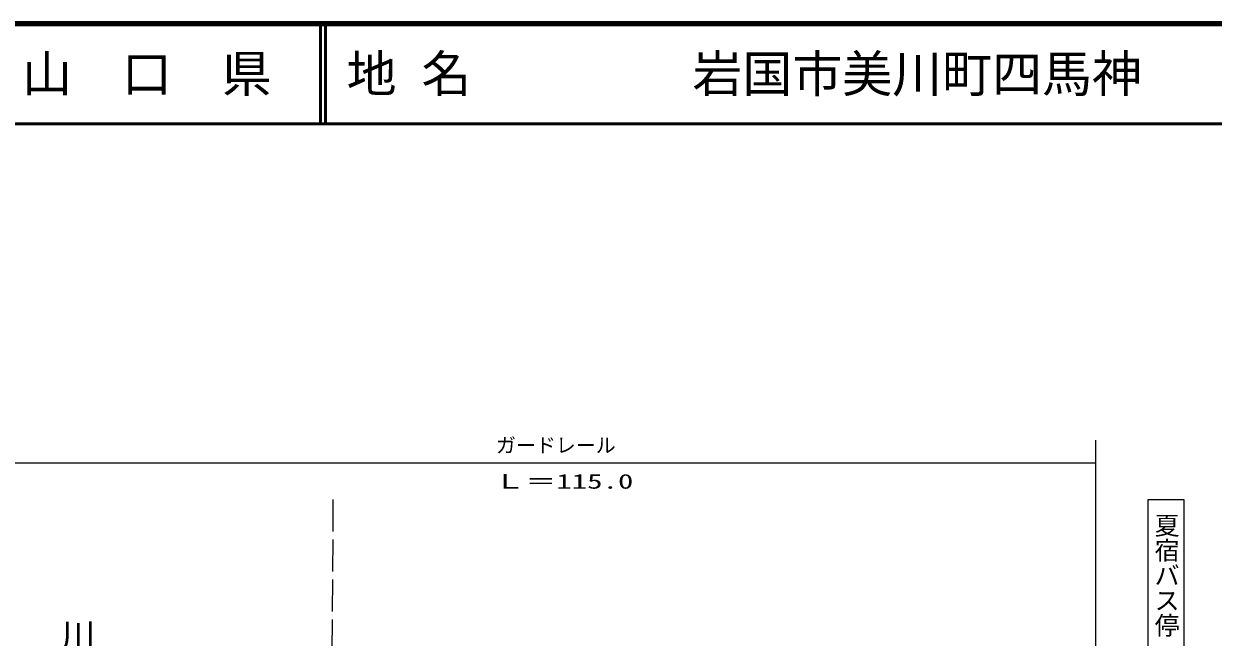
# Model space of a CAD drawing. Units: millimetres, scale not verified. Extents: x 66827 to 706827, y 1730 to 361730.
# Drawn here: x 364874 to 484001, y 300324 to 361730 of the extents above; entities that cross this region are included whole.
import ezdxf
from ezdxf.enums import TextEntityAlignment as Align

# ---------------------------------------------------------------- set-up
doc = ezdxf.new("R2010")
doc.units = ezdxf.units.MM
doc.header["$LTSCALE"] = 1000
doc.linetypes.add('USER3', pattern=[4, 3.2, -0.8])
for name, color, linetype, lineweight in [('M-TTL', 2, 'Continuous', 140), ('M-TTL-LINE', 7, 'Continuous', 50), ('S-BGD', 1, 'Continuous', 13), ('S-BGD-HTXT', 6, 'Continuous', 13)]:
    doc.layers.add(name, color=color, linetype=linetype, lineweight=lineweight)
doc.layers.add('M-TTL-TXT', color=7, linetype='Continuous')
doc.styles.add('@ＭＳ ゴシック', font='')
doc.styles.add('ＭＳ ゴシック', font='')
doc.styles.get('@ＭＳ ゴシック').set_extended_font_data('@MS Gothic')
doc.styles.get('ＭＳ ゴシック').set_extended_font_data('MS Gothic')

msp = doc.modelspace()

# ---------------------------------------------------------------- linework, layer by layer
at = {"layer": 'M-TTL'}
msp.add_line((706827, 361730), (66827, 361730), dxfattribs=at)
at = {"layer": 'M-TTL-LINE'}
for p, q in [((394577, 361730), (394577, 351730)), ((395077, 361730), (395077, 351730)), ((66827, 351730), (706827, 351730))]:
    msp.add_line(p, q, dxfattribs=at)
at = {"layer": 'S-BGD', "linetype": 'USER3'}
msp.add_line((395843, 314112), (395538, 275102), dxfattribs=at)
at = {"layer": 'S-BGD'}
for p, q in [((481103, 314062), (477453, 314062)), ((477453, 314062), (477453, 298663)), ((481103, 298663), (481103, 314062))]:
    msp.add_line(p, q, dxfattribs=at)
at = {"layer": 'S-BGD-HTXT'}
for p, q in [((472256, 297638), (472256, 320058)), ((358676, 317778), (472256, 317778))]:
    msp.add_line(p, q, dxfattribs=at)

# ---------------------------------------------------------------- texts
at = {"layer": 'M-TTL-TXT', "style": 'ＭＳ ゴシック'}
msp.add_text('山\u3000口\u3000県', height=3666, dxfattribs=at).set_placement((377202, 356730), align=Align.MIDDLE_CENTER)
for s, p in [('地 名', (397207, 356730)), ('岩国市美川町四馬神', (431851, 356730))]:
    msp.add_text(s, height=3666, dxfattribs=at).set_placement(p, align=Align.MIDDLE_LEFT)
at = {"layer": 'S-BGD', "style": '@ＭＳ ゴシック'}
msp.add_text('夏宿バス停', height=1833, rotation=270, dxfattribs=at).set_placement((477884, 312779), align=Align.BOTTOM_LEFT)
at = {"layer": 'S-BGD', "insert": (359447, 298840), "char_height": 2566, "attachment_point": 7, "style": 'ＭＳ ゴシック'}
msp.add_mtext('\\T2.6;錦川', dxfattribs=at)
at = {"layer": 'S-BGD-HTXT', "style": 'ＭＳ ゴシック'}
msp.add_text('ガードレール', height=1466, dxfattribs=at).set_placement((412166, 318361), align=Align.BOTTOM_LEFT)
at = {"layer": 'S-BGD-HTXT', "style": 'ＭＳ ゴシック', "width": 1.55}
msp.add_text('Ｌ＝115.0', height=1466, dxfattribs=at).set_placement((412002, 314751), align=Align.BOTTOM_LEFT)

doc.saveas('drawing.dxf')
